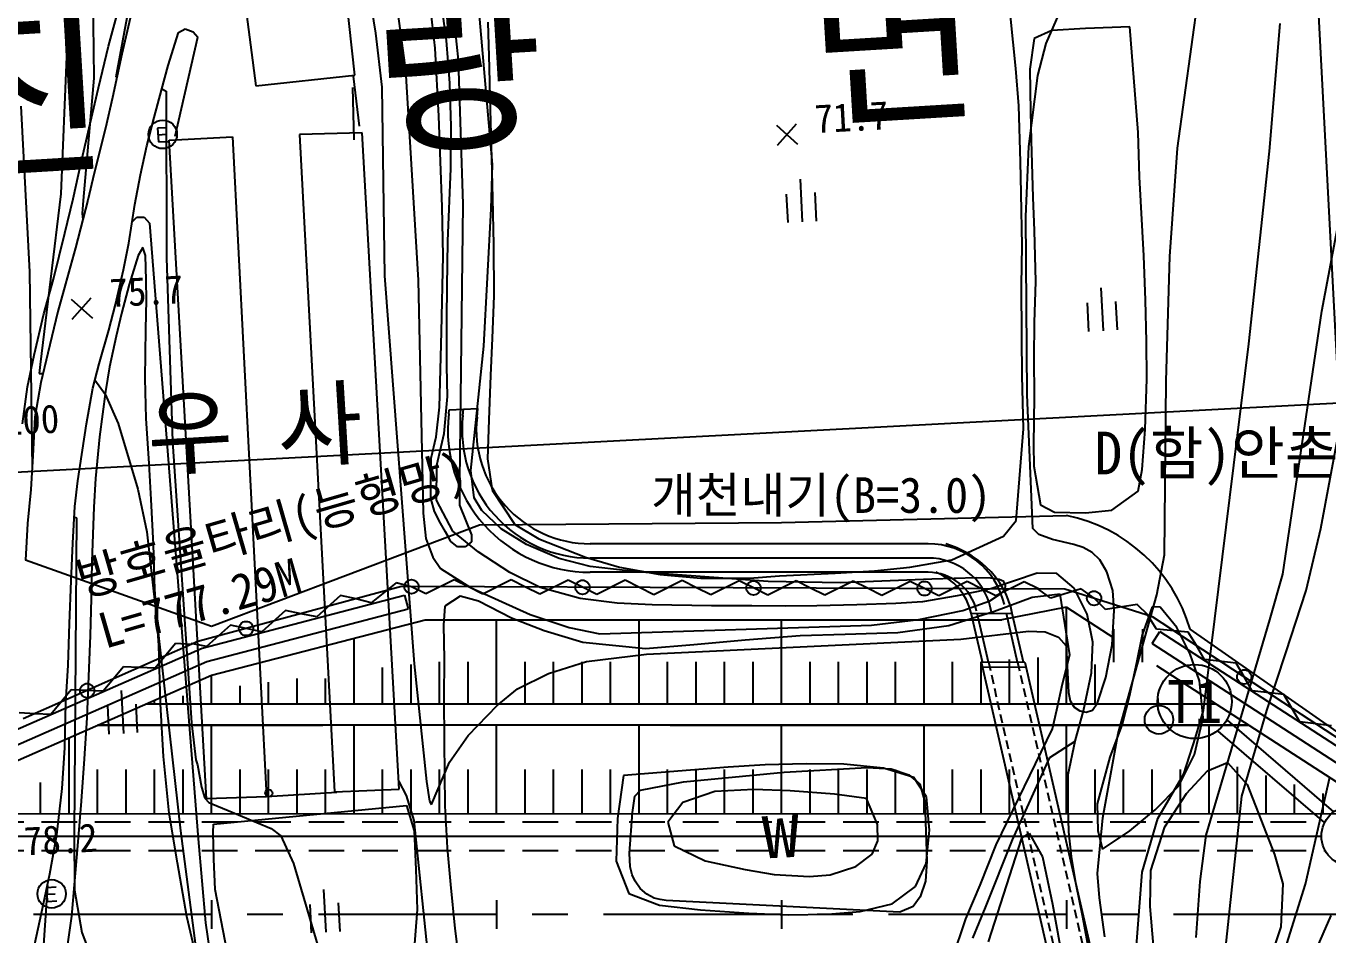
# Model space of a CAD drawing. Header units: millimetres. Extents: x 9574 to 10370, y 1103 to 1809.
# Drawn here: x 10205.5 to 10296.8, y 1470.8 to 1534.6 of the extents above; entities that cross this region are included whole.
import ezdxf
from ezdxf.enums import TextEntityAlignment as Align
from ezdxf.xclip import XClip

# ---------------------------------------------------------------- set-up
doc = ezdxf.new("R2010")
doc.units = ezdxf.units.MM
doc.header["$LTSCALE"] = 10
doc.header["$MEASUREMENT"] = 0
doc.header["$XCLIPFRAME"] = 2
doc.linetypes.add('CENTER', pattern=[2, 1.25, -0.25, 0.25, -0.25])
doc.linetypes.add('HIDDEN', pattern=[0.375, 0.25, -0.125])
for name, color, linetype in [('TN-MANH', 4, 'Continuous'), ('TT-WIRE-EQPM', 6, 'Continuous'), ('TZ-BASE', 253, 'Continuous'), ('TZ-CABL', 4, 'Continuous')]:
    doc.layers.add(name, color=color, linetype=linetype)
doc.styles.add('GR', font='GulimChe.ttf')
doc.styles.add('HANA', font='GulimChe.ttf')
doc.linetypes.add('ZIGZAG', pattern='A,0.0001,-0.2,[131,ltypeshp.shx,S=0.2,R=0,X=-0.2,Y=0],-0.4,[131,ltypeshp.shx,S=0.2,R=180,X=0.2,Y=0],-0.2', length=0.8001)

# ---------------------------------------------------------------- blocks, each defined once
blk = doc.blocks.new('JD-SDKSDK43SA')
at = {"layer": 'TZ-BASE'}
for p, q in [((652.152, -213.423), (624.702, 312.239)), ((627.786, 53.749, 73), (632.043, 84.553, 73)), ((618.567, 61.089, 72), (625.338, 76.682, 72)), ((551.587, 72.105, 75), (551.743, 58.667, 75)), ((570.119, 70.428, 72), (571.504, 61.83, 72)), ((561.865, 67.701, 75.361), (563.103, 58.126, 75.361)), ((570.048, 58.864, 75.361), (569.007, 68.316, 75.361)), ((576.602, 66.733, 70), (577.304, 59.93, 70)), ((579.721, 52.599, 71), (578.587, 65.393, 71)), ((549.632, 64.095, 76), (549.817, 60.189, 76)), ((572.953, 64.04, 71), (573.618, 59.214, 71)), ((575.691, 60.777, 70), (575.206, 64.869, 70)), ((552.756, 60.909, 79.529), (553.405, 63.226, 79.529)), ((554.247, 63.91, 74), (553.365, 59.242, 74)), ((576.475, 61.309, 68.893), (576.182, 63.516, 68.893)), ((616.442, 59.338, 71.493), (616.066, 63.046, 71.493)), ((554.274, 62.883, 70.591), (553.695, 60.353, 70.591)), ((579.387, 62.589, 71.493), (579.47, 59.388, 71.493)), ((621.334, 62.152, 72.503), (618.974, 62.004, 72.503)), ((624.447, 62.275, 72.503), (621.334, 62.152, 72.503)), ((625.027, 54.853, 72.503), (624.447, 62.275, 72.503)), ((634.252, 53.539, 74), (634.983, 62.493, 74)), ((556.961, 59.556, 79.495), (557.675, 61.875, 79.495)), ((557.455, 54.604, 73.126), (559.037, 61.544, 73.126)), ((557.675, 61.875, 79.495), (558.141, 62.123, 79.495)), ((558.141, 62.123, 79.495), (558.705, 61.922, 79.495)), ((558.705, 61.922, 79.495), (559.037, 61.544, 79.495)), ((571.504, 61.83, 72), (571.937, 58.036, 72)), ((576.725, 58.307, 68.893), (576.475, 61.309, 68.893)), ((617.72, 61.456, 72.503), (617.41, 59.298, 72.503)), ((618.974, 62.004, 72.503), (617.72, 61.456, 72.503)), ((552.058, 57.988, 79.529), (552.756, 60.909, 79.529)), ((553.695, 60.353, 70.591), (553.043, 57.305, 70.591)), ((575.943, 56.002, 70), (575.691, 60.777, 70)), ((617.986, 58.858, 72), (618.567, 61.089, 72)), ((549.817, 60.189, 76), (549.427, 50.543, 76)), ((556.491, 57.824, 79.495), (556.961, 59.556, 79.495)), ((577.304, 59.93, 70), (577.641, 49.833, 70)), ((579.47, 59.388, 71.493), (579.524, 57.305, 71.493)), ((637.844, 27.081, 76), (643.912, 59.73, 76)), ((551.743, 58.667, 75), (550.998, 50.087, 75)), ((553.365, 59.242, 74), (553.288, 58.74, 74)), ((553.288, 58.74, 74), (553.347, 58.725, 74)), ((563.103, 58.126, 75.361), (570.048, 58.864, 75.361)), ((569.942, 58.797, 75.318), (570.355, 55.304, 75.318)), ((573.618, 59.214, 71), (574.485, 44.492, 71)), ((616.639, 56.721, 71.493), (616.442, 59.338, 71.493)), ((617.357, 53.871, 72), (617.986, 58.858, 72)), ((617.41, 59.298, 72.503), (617.465, 56.334, 72.503)), ((551.478, 55.481, 79.529), (552.058, 57.988, 79.529)), ((555.981, 55.898, 79.495), (556.491, 57.824, 79.495)), ((556.514, 57.909, 74), (556.822, 57.759, 74)), ((556.822, 57.759, 74), (556.835, 46.056, 74)), ((569.898, 58.001, 73), (569.993, 54.349, 73)), ((571.937, 58.036, 72), (572.125, 44.793, 72)), ((576.804, 55.278, 68.893), (576.725, 58.307, 68.893)), ((546.618, 56.695, 77), (547.222, 45.083, 77)), ((553.043, 57.305, 70.591), (552.561, 55.165, 70.591)), ((579.524, 57.305, 71.493), (579.635, 53.03, 71.493)), ((616.762, 52.791, 71.493), (616.639, 56.721, 71.493)), ((555.452, 53.929, 79.495), (555.981, 55.898, 79.495)), ((576.178, 49.636, 70), (575.943, 56.002, 70)), ((617.465, 56.334, 72.503), (617.519, 54.293, 72.503)), ((550.821, 52.648, 79.529), (551.478, 55.481, 79.529)), ((552.561, 55.165, 70.591), (551.762, 52.006, 70.591)), ((556.878, 55.186, 74.372), (556.214, 55.152, 74.372)), ((556.214, 55.152, 74.372), (556.265, 54.19, 74.372)), ((570.561, 54.837, 75.576), (566.158, 54.722, 75.576)), ((573.153, 8.799, 75.576), (570.561, 54.837, 75.576)), ((576.795, 52.333, 68.893), (576.804, 55.278, 68.893)), ((599.634, 55.377, 71.686), (601.12, 54.038, 71.686)), ((599.708, 53.965, 71.686), (601.046, 55.451, 71.686)), ((625.108, 51.738, 72.503), (625.027, 54.853, 72.503)), ((555.011, 51.875, 79.495), (555.452, 53.929, 79.495)), ((556.82, 54.701, 74.372), (556.24, 54.671, 74.372)), ((556.265, 54.19, 74.372), (556.928, 54.225, 74.372)), ((557.032, 54.314, 75.876), (561.476, 54.558, 75.876)), ((559.651, 8.125, 75.876), (557.032, 54.314, 75.876)), ((561.476, 54.558, 75.876), (563.86, 8.256, 75.876)), ((566.158, 54.722, 75.576), (568.622, 8.595, 75.576)), ((617.519, 54.293, 72.503), (617.622, 50.298, 72.503)), ((637.918, 42.332, 75), (640.151, 54.233, 75)), ((579.635, 53.03, 71.493), (579.708, 50.238, 71.493)), ((617.143, 48.952, 72), (617.357, 53.871, 72)), ((627.244, 46.164, 73), (627.786, 53.749, 73)), ((632.779, 40.022, 74), (634.252, 53.539, 74)), ((550.283, 50.205, 79.529), (550.821, 52.648, 79.529)), ((576.583, 47.234, 68.893), (576.795, 52.333, 68.893)), ((579.63, 49.508, 71), (579.721, 52.599, 71)), ((616.82, 50.6, 71.493), (616.762, 52.791, 71.493)), ((551.762, 52.006, 70.591), (551.317, 50.103, 70.591)), ((554.614, 49.801, 79.495), (555.011, 51.875, 79.495)), ((601.3, 51.589, 74.566), (601.456, 48.593, 74.566)), ((625.424, 46.201, 72.503), (625.108, 51.738, 72.503)), ((549.427, 50.543, 76), (547.965, 38.573, 76)), ((600.458, 48.541, 74.566), (600.353, 50.538, 74.566)), ((602.455, 48.645, 74.566), (602.351, 50.642, 74.566)), ((616.872, 46.903, 71.493), (616.82, 50.6, 71.493)), ((617.622, 50.298, 72.503), (617.725, 47.979, 72.503)), ((549.701, 47.783, 79.529), (550.283, 50.205, 79.529)), ((551.317, 50.103, 70.591), (550.458, 46.77, 70.591)), ((550.998, 50.087, 75), (550.916, 49.163, 75)), ((554.19, 47.082, 79.495), (554.614, 49.801, 79.495)), ((576.252, 46.208, 70), (576.178, 49.636, 70)), ((577.641, 49.833, 70), (577.389, 30.45, 70)), ((579.111, 39.864, 71), (579.63, 49.508, 71)), ((579.708, 50.238, 71.493), (579.792, 46.973, 71.493)), ((550.916, 49.163, 75), (550.965, 48.749, 75)), ((550.965, 48.749, 75), (550.968, 48.749, 75)), ((554.424, 48.584, 75), (554.751, 48.903, 75)), ((554.751, 48.903, 75), (555.267, 48.92, 75)), ((555.267, 48.92, 75), (555.654, 48.49, 75)), ((555.654, 48.49, 75), (559.066, 5.306, 75)), ((617.243, 36.444, 72), (617.143, 48.952, 72)), ((548.903, 44.559, 79.529), (549.701, 47.783, 79.529)), ((617.725, 47.979, 72.503), (617.819, 44.392, 72.503)), ((550.458, 46.77, 70.591), (549.75, 44.237, 70.591)), ((553.829, 45.224, 79.495), (554.19, 47.082, 79.495)), ((555.165, 46.785, 76.628), (554.857, 46.218, 76.628)), ((555.351, 46.231, 76.628), (555.165, 46.785, 76.628)), ((576.537, 44.03, 68.893), (576.583, 47.234, 68.893)), ((579.792, 46.973, 71.493), (579.799, 43.405, 71.493)), ((616.836, 44.152, 71.493), (616.872, 46.903, 71.493)), ((554.857, 46.218, 76.628), (554.222, 44.202, 76.628)), ((555.418, 44.491, 76.628), (555.351, 46.231, 76.628)), ((556.835, 46.056, 74), (557.255, 33.19, 74)), ((576.145, 40.879, 70), (576.252, 46.208, 70)), ((625.547, 43.088, 72.503), (625.424, 46.201, 72.503)), ((626.999, 37.442, 73), (627.244, 46.164, 73)), ((547.222, 45.083, 77), (547.404, 31.267, 77)), ((553.248, 42.78, 79.495), (553.829, 45.224, 79.495)), ((572.125, 44.793, 72), (574.218, 17.576, 72)), ((548.236, 42.134, 79.529), (548.903, 44.559, 79.529)), ((549.75, 44.237, 70.591), (549.22, 42.289, 70.591)), ((554.222, 44.202, 76.628), (553.673, 42.146, 76.628)), ((555.432, 43.095, 76.628), (555.418, 44.491, 76.628)), ((574.485, 44.492, 71), (574.844, 28.14, 71)), ((576.509, 41.814, 68.893), (576.537, 44.03, 68.893)), ((616.866, 40.519, 71.493), (616.836, 44.152, 71.493)), ((617.819, 44.392, 72.503), (617.721, 41.53, 72.503)), ((622.412, 43.948, 72.417), (622.568, 40.952, 72.417)), ((550.148, 43.174, 75.748), (551.634, 41.835, 75.748)), ((550.222, 41.761, 75.748), (551.56, 43.247, 75.748)), ((555.378, 41.051, 76.628), (555.432, 43.095, 76.628)), ((579.799, 43.405, 71.493), (579.683, 40.436, 71.493)), ((623.567, 41.004, 72.417), (623.463, 43.002, 72.417)), ((625.601, 40.187, 72.503), (625.547, 43.088, 72.503)), ((547.537, 39.236, 79.529), (548.236, 42.134, 79.529)), ((549.22, 42.289, 70.591), (548.5, 39.368, 70.591)), ((552.779, 40.984, 79.495), (553.248, 42.78, 79.495)), ((553.673, 42.146, 76.628), (553.305, 40.568, 76.628)), ((621.57, 40.9, 72.417), (621.466, 42.897, 72.417)), ((635.186, 23.865, 75), (637.918, 42.332, 75)), ((576.51, 38.462, 68.893), (576.509, 41.814, 68.893)), ((617.721, 41.53, 72.503), (617.7, 39.058, 72.503)), ((552.109, 38.624, 79.495), (552.779, 40.984, 79.495)), ((553.305, 40.568, 76.628), (552.824, 38.406, 76.628)), ((555.339, 37.59, 76.628), (555.378, 41.051, 76.628)), ((576.001, 35.582, 70), (576.145, 40.879, 70)), ((579.683, 40.436, 71.493), (579.579, 37.811, 71.493)), ((616.873, 37.79, 71.493), (616.866, 40.519, 71.493)), ((548.5, 39.368, 70.591), (548.017, 37.313, 70.591)), ((578.203, 31.155, 71), (579.111, 39.864, 71)), ((625.626, 37.566, 72.503), (625.601, 40.187, 72.503)), ((629.605, 14.305, 74), (632.779, 40.022, 74)), ((280, 17.131), (700, 39.063)), ((547.078, 37.01, 79.529), (547.537, 39.236, 79.529)), ((547.965, 38.573, 76), (547.907, 37.957, 76)), ((551.66, 36.914, 79.495), (552.109, 38.624, 79.495)), ((552.824, 38.406, 76.628), (552.547, 36.679, 76.628)), ((576.544, 36.335, 68.893), (576.51, 38.462, 68.893)), ((617.7, 39.058, 72.503), (617.727, 36.33, 72.503)), ((547.907, 37.957, 76), (548.165, 37.943, 76)), ((551.816, 37.507, 76), (552.524, 36.491, 76)), ((555.411, 34.798, 76.628), (555.339, 37.59, 76.628)), ((579.579, 37.811, 71.493), (579.445, 34.691, 71.493)), ((616.969, 34.074, 71.493), (616.873, 37.79, 71.493)), ((625.525, 34.017, 72.503), (625.626, 37.566, 72.503)), ((546.738, 34.422, 79.529), (547.078, 37.01, 79.529)), ((548.017, 37.313, 70.591), (547.606, 34.896, 70.591)), ((551.231, 34.409, 79.495), (551.66, 36.914, 79.495)), ((552.547, 36.679, 76.628), (552.135, 33.509, 76.628)), ((626.867, 25.24, 73), (626.999, 37.442, 73)), ((552.524, 36.491, 76), (553.432, 34.442, 76)), ((576.331, 33.75, 68.893), (576.544, 36.335, 68.893)), ((617.629, 27.086, 72), (617.243, 36.444, 72)), ((617.727, 36.33, 72.503), (617.686, 32.954, 72.503)), ((547.606, 34.896, 70.591), (547.463, 32.163, 70.591)), ((555.622, 31.643, 76.628), (555.411, 34.798, 76.628)), ((575.76, 33.503, 70), (576.001, 35.582, 70)), ((576.639, 35.114), (576.67, 35.393)), ((576.67, 35.393), (578.694, 35.499)), ((577.632, 35.003), (577.682, 35.446)), ((578.626, 34.892), (578.694, 35.499)), ((550.624, 30.417, 79.495), (551.231, 34.409, 79.495)), ((553.432, 34.442, 76), (554.825, 29.836, 76)), ((579.445, 34.691, 71.493), (579.366, 31.959, 71.493)), ((616.47, 27.634, 71.493), (616.969, 34.074, 71.493)), ((625.297, 31.216, 72.503), (625.525, 34.017, 72.503)), ((552.135, 33.509, 76.628), (551.845, 30.578, 76.628)), ((557.255, 33.19, 74), (558.598, 13.445, 74)), ((575.417, 32.014, 70), (575.76, 33.503, 70)), ((575.809, 31.522, 68.893), (576.331, 33.75, 68.893)), ((617.686, 32.954, 72.503), (617.703, 31.45, 72.503)), ((547.463, 32.163, 70.591), (547.309, 29.815, 70.591)), ((575.38, 30.716, 70), (575.417, 32.014, 70)), ((555.752, 29.11, 76.628), (555.622, 31.643, 76.628)), ((575.786, 29.071, 68.893), (575.809, 31.522, 68.893)), ((578.431, 29.227, 71), (578.203, 31.155, 71)), ((579.366, 31.959, 71.493), (579.68, 29.774, 71.493)), ((617.703, 31.45, 72.503), (618.161, 28.732, 72.503)), ((625.013, 29.704, 72.503), (625.297, 31.216, 72.503)), ((550.392, 28.628, 79.495), (550.624, 30.417, 79.495)), ((551.845, 30.578, 76.628), (551.725, 28.576, 76.628)), ((575.388, 29.21, 70), (575.38, 30.716, 70)), ((577.389, 30.45, 70), (577.398, 28.72, 70)), ((547.309, 29.815, 70.591), (547.091, 27.424, 70.591)), ((554.825, 29.836, 76), (555.454, 26.85, 76)), ((579.68, 29.774, 71.493), (581.29, 27.366, 71.493)), ((623.179, 28.367, 72.503), (625.013, 29.704, 72.503)), ((550.266, 26.044, 79.495), (550.392, 28.628, 79.495)), ((551.725, 28.576, 76.628), (551.588, 24.768, 76.628)), ((555.921, 25.955, 76.628), (555.752, 29.11, 76.628)), ((575.647, 28.278, 70), (575.388, 29.21, 70)), ((576.918, 26.886, 68.893), (575.786, 29.071, 68.893)), ((577.398, 28.72, 70), (578.236, 26.636, 70)), ((578.961, 28.349, 71), (578.431, 29.227, 71)), ((580.32, 27.054, 71), (578.961, 28.349, 71)), ((618.161, 28.732, 72.503), (619.163, 28.22, 72.503)), ((621.335, 28.169, 72.503), (623.179, 28.367, 72.503)), ((547.091, 27.424, 70.591), (546.943, 24.863, 70.591)), ((550.513, 27.823, 77), (550.346, 5.738, 77)), ((550.356, 27.891, 77), (550.513, 27.823, 77)), ((574.844, 28.14, 71), (575.042, 26.368, 71)), ((576.075, 27.46, 70), (575.647, 28.278, 70)), ((576.422, 26.847, 70), (576.075, 27.46, 70)), ((599.999, 27.475), (578.798, 27.319)), ((599.999, 27.475), (578.798, 27.319)), ((619.999, 27.976), (599.999, 27.475)), ((619.999, 27.976), (599.999, 27.475)), ((615.574, 26.536, 71.493), (616.47, 27.634, 71.493)), ((619.163, 28.22, 72.503), (621.335, 28.169, 72.503)), ((555.454, 26.85, 76), (557.814, 5.877, 76)), ((578.798, 27.319), (559.999, 20.193)), ((578.798, 27.319), (559.999, 20.193)), ((576.682, 26.402, 70), (576.422, 26.847, 70)), ((578.696, 25.428, 68.893), (576.918, 26.886, 68.893)), ((578.236, 26.636, 70), (578.24, 26.134, 70)), ((582.097, 25.949, 71), (580.32, 27.054, 71)), ((581.29, 27.366, 71.493), (582.972, 26.356, 71.493)), ((611.942, 24.873, 71.493), (615.574, 26.536, 71.493)), ((618.056, 26.653, 72), (617.629, 27.086, 72)), ((619.019, 26.298, 72), (618.056, 26.653, 72)), ((636.822, 22.726, 76), (637.844, 27.081, 76)), ((550.14, 23.397, 79.495), (550.266, 26.044, 79.495)), ((556.024, 22.798, 76.628), (555.921, 25.955, 76.628)), ((575.042, 26.368, 71), (575.52, 25.069, 71)), ((576.768, 26.182, 70), (576.682, 26.402, 70)), ((577.253, 25.781, 70), (576.768, 26.182, 70)), ((577.804, 25.785, 70), (577.253, 25.781, 70)), ((578.24, 26.134, 70), (577.804, 25.785, 70)), ((584.402, 24.968, 71), (582.097, 25.949, 71)), ((582.972, 26.356, 71.493), (586.251, 25.066, 71.493)), ((610.277, 26.004), (586.577, 26.003)), ((620.504, 25.959, 72), (619.019, 26.298, 72)), ((621.162, 25.737, 72), (620.504, 25.959, 72)), ((621.803, 25.385, 72), (621.162, 25.737, 72)), ((559.999, 20.193), (546.943, 24.863)), ((559.999, 20.193), (546.943, 24.863)), ((551.588, 24.768, 76.628), (551.548, 22.166, 76.628)), ((575.52, 25.069, 71), (576.057, 24.277, 71)), ((580.927, 23.982, 68.893), (578.696, 25.428, 68.893)), ((586.568, 24.412, 71), (584.402, 24.968, 71)), ((586.251, 25.066, 71.493), (588.633, 24.375, 71.493)), ((610.277, 25.004), (586.577, 25.003)), ((609.01, 24.367, 71.493), (611.942, 24.873, 71.493)), ((622.334, 24.878, 72), (621.803, 25.385, 72)), ((622.823, 24.044, 72), (622.334, 24.878, 72)), ((626.342, 22.426, 73), (626.867, 25.24, 73)), ((576.057, 24.277, 71), (578.171, 22.945, 71)), ((583.06, 22.941, 68.893), (580.927, 23.982, 68.893)), ((589.843, 24.03, 71), (586.568, 24.412, 71)), ((610.277, 24.004), (586.577, 24.003)), ((588.633, 24.375, 71.493), (591.484, 23.847, 71.493)), ((599.05, 23.361, 71), (589.843, 24.03, 71)), ((591.484, 23.847, 71.493), (594.328, 23.599, 71.493)), ((597.746, 23.601, 71.493), (599.848, 23.764, 71.493)), ((599.848, 23.764, 71.493), (603.754, 23.951, 71.493)), ((603.754, 23.951, 71.493), (606.523, 24.109, 71.493)), ((606.523, 24.109, 71.493), (609.01, 24.367, 71.493)), ((617.942, 23.933, 68.893), (614.681, 22.837, 68.893)), ((619.317, 23.926, 68.893), (617.942, 23.933, 68.893)), ((620.526, 22.882, 68.893), (619.317, 23.926, 68.893)), ((623.247, 22.732, 72), (622.823, 24.044, 72)), ((634.275, 20.664, 75), (635.186, 23.865, 75)), ((550.024, 20.407, 79.495), (550.14, 23.397, 79.495)), ((572.947, 23.269), (571.209, 21.861)), ((574.031, 22.996), (572.947, 23.269)), ((575.029, 22.492), (574.031, 22.996)), ((577.033, 23.485), (575.029, 22.492)), ((578.031, 22.982), (577.033, 23.485)), ((579.029, 22.478), (578.031, 22.982)), ((578.171, 22.945, 71), (582.356, 21.035, 71)), ((581.033, 23.471), (579.029, 22.478)), ((582.031, 22.967), (581.033, 23.471)), ((583.029, 22.463), (582.031, 22.967)), ((585.033, 23.456), (583.029, 22.463)), ((585.875, 22.176, 68.893), (583.06, 22.941, 68.893)), ((586.031, 22.953), (585.033, 23.456)), ((587.029, 22.449), (586.031, 22.953)), ((589.033, 23.442), (587.029, 22.449)), ((590.031, 22.938), (589.033, 23.442)), ((591.029, 22.434), (590.031, 22.938)), ((593.033, 23.427), (591.029, 22.434)), ((594.031, 22.924), (593.033, 23.427)), ((595.029, 22.42), (594.031, 22.924)), ((594.328, 23.599, 71.493), (597.746, 23.601, 71.493)), ((597.033, 23.413), (595.029, 22.42)), ((598.031, 22.909), (597.033, 23.413)), ((599.029, 22.406), (598.031, 22.909)), ((601.033, 23.398), (599.029, 22.406)), ((604.112, 23.274, 71), (599.05, 23.361, 71)), ((602.031, 22.895), (601.033, 23.398)), ((603.029, 22.391), (602.031, 22.895)), ((605.033, 23.384), (603.029, 22.391)), ((610.539, 23.53, 71), (604.112, 23.274, 71)), ((606.031, 22.88), (605.033, 23.384)), ((607.029, 22.377), (606.031, 22.88)), ((609.033, 23.369), (607.029, 22.377)), ((610.031, 22.866), (609.033, 23.369)), ((611.029, 22.362), (610.031, 22.866)), ((613.679, 23.626, 71), (610.539, 23.53, 71)), ((613.033, 23.355), (611.029, 22.362)), ((614.031, 22.851), (613.033, 23.355)), ((614.66, 23.588, 71), (613.679, 23.626, 71)), ((615.029, 22.348), (614.031, 22.851)), ((615.258, 23.501, 71), (614.66, 23.588, 71)), ((617.033, 23.34), (615.029, 22.348)), ((615.591, 23.37, 71), (615.258, 23.501, 71)), ((615.725, 23.08, 71), (615.591, 23.37, 71)), ((615.68, 22.811, 71), (615.725, 23.08, 71)), ((618.031, 22.837), (617.033, 23.34)), ((618.889, 22.188), (617.986, 22.848)), ((621.028, 22.842), (618.889, 22.188)), ((621.455, 21.057, 68.893), (620.526, 22.882, 68.893)), ((621.931, 22.183), (621.028, 22.842)), ((551.548, 22.166, 76.628), (551.486, 19.563, 76.628)), ((556.298, 18.893, 76.628), (556.024, 22.798, 76.628)), ((559.343, 18.69), (573.549, 22.402)), ((569.049, 22.365), (567.378, 20.879)), ((570.144, 22.142), (569.049, 22.365)), ((571.209, 21.861), (570.125, 22.134)), ((573.549, 22.402), (573.799, 21.434)), ((577.445, 22.323, 71.88), (576.366, 21.628, 71.88)), ((578.722, 21.99, 71.88), (577.445, 22.323, 71.88)), ((581.053, 20.783, 71.88), (578.722, 21.99, 71.88)), ((588.462, 21.835, 68.893), (585.875, 22.176, 68.893)), ((609.89, 21.939, 68.893), (608.023, 21.805, 68.893)), ((612.33, 22.347, 68.893), (609.89, 21.939, 68.893)), ((614.681, 22.837, 68.893), (612.33, 22.347, 68.893)), ((612.715, 21.316, 71), (614.62, 22.007, 71)), ((614.62, 22.007, 71), (615.37, 22.498, 71)), ((617.577, 22.225, 71.88), (614.937, 21.254, 71.88)), ((615.37, 22.498, 71), (615.68, 22.811, 71)), ((619.548, 22.47, 71.88), (617.577, 22.225, 71.88)), ((620.239, 18.21, 71.88), (619.548, 22.47, 71.88)), ((622.733, 21.405), (621.931, 22.183)), ((623.351, 21.314, 72), (623.247, 22.732, 72)), ((623.62, 12.697, 73), (626.342, 22.426, 73)), ((635.385, 18.349, 76), (636.822, 22.726, 76)), ((559.671, 17.741), (573.799, 21.434)), ((565.186, 21.324), (563.515, 19.838)), ((566.282, 21.102), (565.186, 21.324)), ((567.378, 20.879), (566.282, 21.102)), ((576.366, 21.628, 71.88), (576.272, 20.293, 71.88)), ((582.356, 21.035, 71), (585.087, 20.121, 71)), ((590.916, 21.726, 68.893), (588.462, 21.835, 68.893)), ((595.088, 21.641, 68.893), (590.916, 21.726, 68.893)), ((597.904, 21.65, 68.893), (595.088, 21.641, 68.893)), ((600.29, 21.626, 68.893), (597.904, 21.65, 68.893)), ((602.481, 21.661, 68.893), (600.29, 21.626, 68.893)), ((605.274, 21.733, 68.893), (602.481, 21.661, 68.893)), ((608.023, 21.805, 68.893), (605.274, 21.733, 68.893)), ((609.629, 20.691, 71), (612.715, 21.316, 71)), ((614.937, 21.254, 71.88), (611.74, 20.246, 71.88)), ((613.315, 21.128), (616.192, 21.111)), ((614.099, 17.717), (613.315, 21.128)), ((614.513, 17.702), (613.726, 21.126)), ((614.753, 21.12), (614.663, 21.512)), ((619.999, 21.566), (615.462, 20.665)), ((616.565, 17.702), (615.781, 21.113)), ((616.976, 17.7), (616.192, 21.111)), ((619.999, 14.786), (619.999, 21.566)), ((619.999, 21.566), (623.321, 19.417)), ((621.849, 19.112, 68.893), (621.455, 21.057, 68.893)), ((624.942, 21.755), (622.733, 21.405)), ((623.21, 18.905, 72), (623.351, 21.314, 72)), ((625.745, 20.976), (624.942, 21.755)), ((625.998, 21.584, 73.513), (625.297, 19.61, 73.513)), ((626.579, 21.556, 73.513), (625.998, 21.584, 73.513)), ((627.735, 20.124, 73.513), (626.579, 21.556, 73.513)), ((549.929, 17.481, 79.495), (550.024, 20.407, 79.495)), ((561.324, 20.284), (559.653, 18.798)), ((559.999, 16.793), (574.997, 20.663)), ((562.42, 20.061), (561.324, 20.284)), ((574.997, 20.663), (615.462, 20.665)), ((576.272, 20.293, 71.88), (576.312, 17.908, 71.88)), ((579.999, 14.784), (579.999, 20.664)), ((583.333, 19.896, 71.88), (581.053, 20.783, 71.88)), ((585.087, 20.121, 71), (587.238, 19.697, 71)), ((587.238, 19.697, 71), (606.316, 20.302, 71)), ((589.999, 14.784), (589.999, 20.664)), ((599.999, 14.785), (599.999, 20.665)), ((606.316, 20.302, 71), (609.629, 20.691, 71)), ((611.74, 20.246, 71.88), (608.162, 19.766, 71.88)), ((609.999, 14.785), (609.999, 20.665)), ((626.308, 20.004), (625.718, 20.954)), ((628.664, 18.257, 73.513), (627.735, 20.124, 73.513)), ((629.804, 5.557, 75), (634.275, 20.664, 75)), ((551.486, 19.563, 76.628), (551.339, 16.142, 76.628)), ((563.515, 19.838), (562.42, 20.061)), ((569.999, 14.783), (569.999, 19.374)), ((586.062, 19.086, 71.88), (583.333, 19.896, 71.88)), ((590.522, 18.267, 72), (612.573, 19.303, 72)), ((597.45, 19.252, 71.88), (593.847, 18.922, 71.88)), ((601.311, 19.546, 71.88), (597.45, 19.252, 71.88)), ((604.468, 19.649, 71.88), (601.311, 19.546, 71.88)), ((608.162, 19.766, 71.88), (604.468, 19.649, 71.88)), ((612.573, 19.303, 72), (617.322, 19.884, 72)), ((617.322, 19.884, 72), (618.495, 19.836, 72)), ((618.495, 19.836, 72), (619.443, 19.459, 72)), ((619.443, 19.459, 72), (619.964, 18.85, 72)), ((623.322, 17.7), (623.321, 20.005)), ((625.297, 19.61, 73.513), (624.896, 17.665, 73.513)), ((625.321, 20.005), (625.321, 18.92)), ((625.999, 19.017), (626.556, 19.848)), ((628.535, 19.808), (626.308, 20.004)), ((626.556, 19.848), (642.174, 9.731)), ((629.125, 18.858), (628.535, 19.808)), ((639.999, 12.117), (628.667, 20.005)), ((639.999, 12.117), (628.667, 20.005)), ((539.64, 10.049), (559.343, 18.69)), ((557.466, 19), (556.043, 17.275)), ((556.404, 14.769, 76.628), (556.298, 18.893, 76.628)), ((558.583, 18.948), (557.466, 19)), ((559.653, 18.798), (558.557, 19.021)), ((590.458, 18.64, 71.88), (586.062, 19.086, 71.88)), ((593.847, 18.922, 71.88), (590.458, 18.64, 71.88)), ((619.964, 18.85, 72), (620.133, 15.571, 72)), ((621.755, 16.96, 68.893), (621.849, 19.112, 68.893)), ((622.765, 16.628, 72), (623.21, 18.905, 72)), ((625.322, 17.7), (625.321, 18.77)), ((625.999, 19.017), (642.094, 8.591)), ((629.687, 17.891), (629.125, 18.858)), ((634.06, 14.313, 76), (635.385, 18.349, 76)), ((539.82, 9.036), (559.671, 17.741)), ((549.76, 14.854, 79.495), (549.929, 17.481, 79.495)), ((553.809, 17.38), (552.386, 15.655)), ((554.926, 17.328), (553.809, 17.38)), ((573.999, 14.783), (573.999, 17.53)), ((574.218, 17.576, 72), (575.07, 9.329, 72)), ((575.999, 14.784), (575.999, 17.724)), ((576.312, 17.908, 71.88), (576.297, 15.199, 71.88)), ((577.999, 14.784), (577.999, 17.724)), ((581.999, 14.784), (581.999, 17.724)), ((583.647, 16.897, 72), (586.303, 17.753, 72)), ((583.999, 14.784), (583.999, 17.724)), ((585.999, 14.784), (585.999, 17.724)), ((586.303, 17.753, 72), (590.522, 18.267, 72)), ((587.999, 14.784), (587.999, 17.724)), ((591.999, 14.784), (591.999, 17.724)), ((593.999, 14.784), (593.999, 17.724)), ((595.999, 14.785), (595.999, 17.725)), ((597.999, 14.785), (597.999, 17.725)), ((601.999, 14.785), (601.999, 17.725)), ((603.999, 14.785), (603.999, 17.725)), ((605.999, 14.785), (605.999, 17.725)), ((607.999, 14.785), (607.999, 17.725)), ((611.999, 14.785), (611.999, 17.725)), ((613.996, 17.718), (621.671, -15.656)), ((613.996, 17.718), (617.079, 17.699)), ((613.999, 14.785), (613.999, 17.725)), ((614.077, 17.368), (617.16, 17.349)), ((615.999, 14.785), (615.999, 17.876)), ((617.079, 17.699), (624.754, -15.675)), ((617.999, 14.786), (617.999, 18.026)), ((619.712, 16.176, 71.88), (620.239, 18.21, 71.88)), ((621.999, 14.786), (621.999, 17.529)), ((624.896, 17.665, 73.513), (624.399, 15.266, 73.513)), ((626.322, 17.476), (642.395, 7.077)), ((629.336, 16.383, 73.513), (628.664, 18.257, 73.513)), ((631.908, 17.631), (629.687, 17.891)), ((632.47, 16.664), (631.908, 17.631)), ((540, 8.022), (559.999, 16.793)), ((556.043, 17.275), (554.926, 17.328)), ((559.999, 14.783), (559.999, 16.793)), ((565.999, 14.783), (565.999, 16.562)), ((567.999, 14.783), (567.999, 16.562)), ((571.999, 14.783), (571.999, 17.337)), ((581.459, 15.82, 72), (583.647, 16.897, 72)), ((621.18, 14.28, 68.893), (621.755, 16.96, 68.893)), ((622.176, 14.847, 72), (622.765, 16.628, 72)), ((633.032, 15.698), (632.47, 16.664)), ((550.152, 15.759), (548.729, 14.035)), ((551.269, 15.707), (550.152, 15.759)), ((551.339, 16.142, 76.628), (551.25, 13.797, 76.628)), ((552.386, 15.655), (551.269, 15.707)), ((553.653, 15.703, 76.156), (553.81, 12.707, 76.156)), ((561.999, 14.783), (561.999, 16.046)), ((563.999, 14.783), (563.999, 16.304)), ((580.03, 14.66, 72), (581.459, 15.82, 72)), ((619.308, 14.36, 71.88), (619.712, 16.176, 71.88)), ((620.133, 15.571, 72), (620.241, 14.984, 72)), ((627.999, 14.786), (627.999, 15.588)), ((629.574, 13.81, 73.513), (629.336, 16.383, 73.513)), ((635.253, 15.438), (633.032, 15.698)), ((549.692, 11.693, 79.495), (549.76, 14.854, 79.495)), ((552.811, 12.655, 76.156), (552.707, 14.652, 76.156)), ((554.809, 12.759, 76.156), (554.704, 14.757, 76.156)), ((555.414, 14.783), (592.189, 14.784)), ((555.999, 14.783), (555.999, 15.039)), ((556.629, 11.078, 76.628), (556.404, 14.769, 76.628)), ((557.999, 14.783), (557.999, 15.349)), ((576.297, 15.199, 71.88), (576.313, 12.105, 71.88)), ((578.004, 12.561, 72), (580.03, 14.66, 72)), ((592.189, 14.784), (630.48, 14.786)), ((620.241, 14.984, 72), (620.53, 14.554, 72)), ((621.817, 14.325, 72), (622.176, 14.847, 72)), ((624.399, 15.266, 73.513), (623.912, 13.34, 73.513)), ((626.405, 15.158, 73.534), (626.431, 14.659, 73.534)), ((629.999, 14.786), (629.999, 15.097)), ((635.815, 14.471), (635.253, 15.438)), ((547.612, 14.087), (546.495, 14.139)), ((548.729, 14.035), (547.612, 14.087)), ((551.25, 13.797, 76.628), (551.067, 10.912, 76.628)), ((619.02, 13.02, 71.88), (619.308, 14.36, 71.88)), ((620.53, 14.554, 72), (620.93, 14.278, 72)), ((620.611, 12.158, 68.893), (621.18, 14.28, 68.893)), ((620.93, 14.278, 72), (621.38, 14.183, 72)), ((621.38, 14.183, 72), (621.817, 14.325, 72)), ((628.976, 11.215, 73.513), (629.574, 13.81, 73.513)), ((629.038, 12.41, 74), (629.605, 14.305, 74)), ((632.297, 8.292, 76), (634.06, 14.313, 76)), ((636.377, 13.504), (635.815, 14.471)), ((592.192, 13.284), (551.993, 13.282)), ((551.993, 13.282), (567.807, 13.283)), ((558.598, 13.445, 74), (558.903, 10.846, 74)), ((560, 7.073), (559.999, 13.283)), ((570, 7.074), (569.999, 13.283)), ((580, 7.074), (579.999, 13.284)), ((590, 7.075), (589.999, 13.284)), ((592.192, 13.284), (632.798, 13.286)), ((632.798, 13.286), (592.192, 13.284)), ((600, 7.075), (599.999, 13.285)), ((610, 7.076), (609.999, 13.285)), ((615.062, 4.878, 71.88), (619.02, 13.02, 71.88)), ((620, 7.076), (619.999, 13.286)), ((623.912, 13.34, 73.513), (623.026, 11.038, 73.513)), ((630, 7.077), (629.999, 13.286)), ((630, 7.077), (629.999, 13.286)), ((638.597, 13.243), (636.377, 13.504)), ((550, 7.073), (549.999, 12.408)), ((576.313, 12.105, 71.88), (576.365, 7.613, 71.88)), ((576.696, 10.675, 72), (578.004, 12.561, 72)), ((618.814, 11.016, 71.515), (620.611, 12.158, 71.515)), ((620.113, 9.824, 68.893), (620.611, 12.158, 68.893)), ((622.555, 6.781, 73), (623.62, 12.697, 73)), ((628.221, 9.861, 74), (629.038, 12.41, 74)), ((549.508, 8.83, 79.495), (549.692, 11.693, 79.495)), ((557.033, 7.112, 76.628), (556.629, 11.078, 76.628)), ((616.213, 5.23, 71.515), (618.814, 11.016, 71.515)), ((623.026, 11.038, 73.513), (622.144, 7.77, 73.513)), ((627.871, 9.036, 73.513), (628.976, 11.215, 73.513)), ((551.067, 10.912, 76.628), (550.842, 7.961, 76.628)), ((552, 7.073), (551.999, 10.179)), ((554, 7.073), (553.999, 10.179)), ((556, 7.073), (555.999, 10.178)), ((558, 7.073), (557.999, 10.178)), ((558.903, 10.846, 74), (559.002, 10.492, 74)), ((559.002, 10.492, 74), (559.3, 8.943, 74)), ((562, 7.073), (561.999, 10.178)), ((564, 7.073), (563.999, 10.178)), ((566, 7.074), (565.999, 10.178)), ((568, 7.074), (567.999, 10.178)), ((572, 7.074), (571.999, 10.179)), ((574, 7.074), (573.999, 10.179)), ((575.441, 7.726, 72), (576.696, 10.675, 72)), ((576, 7.074), (575.999, 10.179)), ((578, 7.074), (577.999, 10.179)), ((582, 7.074), (581.999, 10.179)), ((584, 7.074), (583.999, 10.179)), ((586, 7.075), (585.999, 10.179)), ((588, 7.075), (587.999, 10.179)), ((596.241, 10.344, 71.794), (588.905, 9.744, 71.794)), ((592, 7.075), (591.999, 10.18)), ((594, 7.075), (593.999, 10.18)), ((596, 7.075), (595.999, 10.18)), ((598.837, 10.497, 71.794), (596.241, 10.344, 71.794)), ((598, 7.075), (597.999, 10.18)), ((601.716, 10.572, 71.794), (598.837, 10.497, 71.794)), ((600.182, 9.994, 72), (605.996, 10.31, 72)), ((604.36, 10.554, 71.794), (601.716, 10.572, 71.794)), ((602, 7.075), (601.999, 10.18)), ((604, 7.075), (603.999, 10.18)), ((607.141, 10.261, 71.794), (604.36, 10.554, 71.794)), ((605.996, 10.31, 72), (607.691, 10.229, 72)), ((606, 7.075), (605.999, 10.18)), ((609.286, 9.607, 71.794), (607.141, 10.261, 71.794)), ((607.691, 10.229, 72), (608.929, 9.792, 72)), ((608, 7.075), (607.999, 10.18)), ((612, 7.076), (611.999, 10.18)), ((614, 7.076), (613.999, 10.18)), ((616, 7.076), (615.999, 10.181)), ((618, 7.076), (617.999, 10.181)), ((622, 7.076), (621.999, 10.181)), ((624, 7.076), (623.999, 10.181)), ((626, 7.076), (625.999, 10.181)), ((628, 7.076), (627.999, 10.181)), ((628.423, 8.492, 75.812), (629.887, 10.078, 75.812)), ((629.887, 10.078, 75.812), (631.29, 10.652, 75.812)), ((631.29, 10.652, 75.812), (632.662, 9.118, 75.812)), ((632, 7.077), (631.999, 10.37)), ((548, 7.073), (547.999, 9.264)), ((573.127, 9.374, 73), (573.66, 8.338, 73)), ((575.07, 9.329, 72), (575.284, 7.941, 72)), ((588.905, 9.744, 71.794), (588.489, 6.746, 71.794)), ((590.108, 8.718, 72), (593.118, 9.309, 72)), ((593.118, 9.309, 72), (600.182, 9.994, 72)), ((608.929, 9.792, 72), (609.694, 9.136, 72)), ((610.159, 8.255, 71.794), (609.286, 9.607, 71.794)), ((620.108, 7.546, 68.893), (620.113, 9.824, 68.893)), ((626.396, 6.741, 74), (628.221, 9.861, 74)), ((634, 7.077), (633.999, 9.745)), ((636.777, 2.131, 77), (638.478, 9.63, 77)), ((549.141, 5.596, 79.495), (549.508, 8.83, 79.495)), ((559.3, 8.943, 74), (559.533, 8.151, 74)), ((563.86, 8.256, 75.876), (559.651, 8.125, 75.876)), ((568.796, 8.556, 75.876), (563.86, 8.256, 75.876)), ((568.622, 8.595, 75.576), (573.153, 8.799, 75.576)), ((573.66, 8.338, 73), (574.191, 6.588, 73)), ((589.534, 7.153, 72), (589.696, 8.296, 72)), ((589.696, 8.296, 72), (590.108, 8.718, 72)), ((595.318, 8.621, 69.86), (593.059, 7.853, 69.86)), ((598.044, 8.779, 69.86), (595.318, 8.621, 69.86)), ((600.605, 8.673, 69.86), (598.044, 8.779, 69.86)), ((603.706, 8.452, 69.86), (600.605, 8.673, 69.86)), ((605.949, 8.145, 69.86), (603.706, 8.452, 69.86)), ((609.694, 9.136, 72), (610.057, 7.898, 72)), ((610.37, 5.917, 71.794), (610.159, 8.255, 71.794)), ((626.217, 7.339, 73.513), (627.871, 9.036, 73.513)), ((626.893, 6.152, 75.812), (628.423, 8.492, 75.812)), ((629.305, -19.61, 76), (632.297, 8.292, 76)), ((632.662, 9.118, 75.812), (634.596, 4.204, 75.812)), ((636, 7.077), (635.999, 9.119)), ((638, 7.077), (637.999, 8.494)), ((550.842, 7.961, 76.628), (550.615, 5.096, 76.628)), ((559.533, 8.151, 74), (559.816, 7.859, 74)), ((559.816, 7.859, 74), (560.365, 7.62, 74)), ((560.127, 6.332, 73.405), (573.678, 7.651, 73.405)), ((560.365, 7.62, 74), (561.152, 7.293, 74)), ((573.678, 7.651, 73.405), (574.218, 5.881, 73.405)), ((575.284, 7.941, 72), (575.441, 7.726, 72)), ((576.365, 7.613, 71.88), (576.527, 4.673, 71.88)), ((593.059, 7.853, 69.86), (592.021, 6.472, 69.86)), ((606.727, 6.317, 69.86), (605.949, 8.145, 69.86)), ((610.057, 7.898, 72), (610.188, 3.736, 72)), ((620.153, 5.805, 68.893), (620.108, 7.546, 68.893)), ((622.144, 7.77, 73.513), (622.193, 5.88, 73.513)), ((624.428, 5.874, 73.513), (626.217, 7.339, 73.513)), ((280, 7.059), (700, 7.08)), ((557.597, 3.623, 76.628), (557.033, 7.112, 76.628)), ((561.152, 7.293, 74), (564.178, 6.025, 74)), ((574.191, 6.588, 73), (575.861, -9.369, 73)), ((588.489, 6.746, 71.794), (588.395, 3.734, 71.794)), ((589.337, 4.297, 72), (589.534, 7.153, 72)), ((592.021, 6.472, 69.86), (592.472, 4.808, 69.86)), ((622.16, 2.882, 73), (622.555, 6.781, 73)), ((625.296, 2.967, 74), (626.396, 6.741, 74)), ((548.654, 2.853, 79.495), (549.141, 5.596, 79.495)), ((550.346, 5.738, 77), (550.371, 1.717, 77)), ((557.814, 5.877, 76), (558.878, -2.196, 76)), ((560.099, 5.752, 73.405), (560.127, 6.332, 73.405)), ((560.148, 3.883, 73.405), (560.099, 5.752, 73.405)), ((564.178, 6.025, 74), (564.867, 5.515, 74)), ((564.867, 5.515, 74), (565.757, 3.572, 74)), ((574.218, 5.881, 73.405), (574.331, 3.154, 73.405)), ((606.757, 5.178, 69.86), (606.727, 6.317, 69.86)), ((610.152, 3.569, 71.794), (610.37, 5.917, 71.794)), ((616.854, 5.355, 73.148), (617.382, 5.712, 73.148)), ((617.382, 5.712, 73.148), (618.308, 4.038, 73.148)), ((620.349, 4.069, 68.893), (620.153, 5.805, 68.893)), ((622.193, 5.88, 73.513), (622.527, 4.578, 73.513)), ((622.527, 4.578, 73.513), (624.428, 5.874, 73.513)), ((625.919, 3.097, 75.812), (626.893, 6.152, 75.812)), ((629.366, 2.326, 75), (629.804, 5.557, 75)), ((550.615, 5.096, 76.628), (550.171, -0.116, 76.628)), ((559.066, 5.306, 75), (559.569, -0.587, 75)), ((576.527, 4.673, 71.88), (576.766, 2.1, 71.88)), ((592.472, 4.808, 69.86), (594.628, 3.768, 69.86)), ((606.351, 4.244, 69.86), (606.757, 5.178, 69.86)), ((613.931, 2.055, 71.88), (615.062, 4.878, 71.88)), ((614.315, 0.496, 71.515), (616.213, 5.23, 71.515)), ((614.529, -1.906, 73.148), (616.854, 5.355, 73.148)), ((560.246, 1.757, 73.405), (560.148, 3.883, 73.405)), ((588.395, 3.734, 71.794), (589.292, 1.479, 71.794)), ((589.377, 3.348, 72), (589.337, 4.297, 72)), ((594.628, 3.768, 69.86), (597.438, 3.152, 69.86)), ((605.213, 3.376, 69.86), (606.351, 4.244, 69.86)), ((610.188, 3.736, 72), (610.101, 2.334, 72)), ((618.308, 4.038, 73.148), (619.016, 0.725, 73.148)), ((620.679, 2.101, 68.893), (620.349, 4.069, 68.893)), ((634.596, 4.204, 75.812), (635.165, 2.154, 75.812)), ((548.059, 0.086, 79.495), (548.654, 2.853, 79.495)), ((558.253, -0.144, 76.628), (557.597, 3.623, 76.628)), ((565.757, 3.572, 74), (568.723, -6.502, 74)), ((574.331, 3.154, 73.405), (574.426, 0.362, 73.405)), ((589.522, 2.78, 72), (589.377, 3.348, 72)), ((589.73, 2.331, 72), (589.522, 2.78, 72)), ((597.438, 3.152, 69.86), (599.489, 2.798, 69.86)), ((599.489, 2.798, 69.86), (601.964, 2.668, 69.86)), ((601.964, 2.668, 69.86), (603.401, 2.792, 69.86)), ((603.401, 2.792, 69.86), (605.213, 3.376, 69.86)), ((609.398, 1.958, 71.794), (610.152, 3.569, 71.794)), ((622.3, 1.165, 73), (622.16, 2.882, 73)), ((624.89, -2.498, 74), (625.296, 2.967, 74)), ((625.877, 0.559, 75.812), (625.919, 3.097, 75.812)), ((548.476, 2.028, 78), (548.064, -4.256, 78)), ((549.084, 1.915, 77.961), (548.42, 1.88, 77.961)), ((548.42, 1.88, 77.961), (548.47, 0.918, 77.961)), ((576.766, 2.1, 71.88), (577.061, -0.988, 71.88)), ((590.079, 1.82, 72), (589.73, 2.331, 72)), ((607.753, 0.755, 71.794), (609.398, 1.958, 71.794)), ((610.101, 2.334, 72), (609.736, 1.239, 72)), ((612.938, -0.293, 71.88), (613.931, 2.055, 71.88)), ((621.147, -0.187, 68.893), (620.679, 2.101, 68.893)), ((629.083, -1.619, 75), (629.366, 2.326, 75)), ((634.094, -6.375, 77), (636.777, 2.131, 77)), ((635.165, 2.154, 75.812), (635.028, -0.859, 75.812)), ((549.026, 1.429, 77.961), (548.445, 1.399, 77.961)), ((548.47, 0.918, 77.961), (549.134, 0.953, 77.961)), ((550.371, 1.717, 77), (550.892, -1.252, 77)), ((560, 1), (560, -1)), ((561.089, -2.584, 73.405), (560.246, 1.757, 73.405)), ((567.858, 1.757, 73.62), (568.014, -1.239, 73.62)), ((580, 1), (580, -1)), ((589.292, 1.479, 71.794), (591.442, 0.654, 71.794)), ((590.536, 1.429, 72), (590.079, 1.82, 72)), ((591.057, 1.157, 72), (590.536, 1.429, 72)), ((591.476, 1.064, 72), (591.057, 1.157, 72)), ((591.898, 0.979, 72), (591.476, 1.064, 72)), ((608.3, 0.171, 72), (591.898, 0.979, 72)), ((600, 1), (600, -1)), ((609.736, 1.239, 72), (609.23, 0.571, 72)), ((620, 1), (620, -1)), ((622.681, -1.576, 73), (622.3, 1.165, 73)), ((547.483, -2.594, 79.495), (548.059, 0.086, 79.495)), ((567.016, -1.291, 73.62), (566.912, 0.706, 73.62)), ((569.013, -1.187, 73.62), (568.909, 0.81, 73.62)), ((574.426, 0.362, 73.405), (573.945, -6.012, 73.405)), ((591.442, 0.654, 71.794), (594.309, 0.32, 71.794)), ((594.309, 0.32, 71.794), (597.711, 0.085, 71.794)), ((597.711, 0.085, 71.794), (600.465, -0.014, 71.794)), ((600.465, -0.014, 71.794), (603.237, 0.014, 71.794)), ((603.237, 0.014, 71.794), (605.51, 0.202, 71.794)), ((605.51, 0.202, 71.794), (607.753, 0.755, 71.794)), ((609.23, 0.571, 72), (608.3, 0.171, 72)), ((613.425, -1.656, 71.515), (614.315, 0.496, 71.515)), ((619.016, 0.725, 73.148), (619.521, -2.12, 73.148)), ((626.099, -2.165, 75.812), (625.877, 0.559, 75.812)), ((550.171, -0.116, 76.628), (549.679, -3.547, 76.628)), ((558.952, -3.048, 76.628), (558.253, -0.144, 76.628)), ((559.569, -0.587, 75), (559.868, -2.664, 75)), ((611.981, -3.155, 71.88), (612.938, -0.293, 71.88)), ((621.575, -2.584, 68.893), (621.147, -0.187, 68.893)), ((635.028, -0.859, 75.812), (634.271, -3.156, 75.812)), ((636.585, -4.623, 78), (638.569, -0.079, 78)), ((550.892, -1.252, 77), (551.277, -2.25, 77)), ((577.061, -0.988, 71.88), (577.276, -2.637, 71.88))]:
    blk.add_line(p, q, dxfattribs=at)
at = {"layer": 'TZ-BASE', "ltscale": 0.2}
for p, q in [((573.323, 22.999), (559.043, 19.151)), ((619.885, 22.83), (573.323, 22.999)), ((626.033, 20.885), (619.885, 22.83)), ((635.877, 14.43), (626.033, 20.885)), ((559.043, 19.151), (546.773, 13.715)), ((640.688, 11.272), (635.877, 14.43))]:
    blk.add_line(p, q, dxfattribs=at)
at = {"layer": 'TZ-BASE', "linetype": 'HIDDEN', "ltscale": 0.25}
for p, q in [((614.51, 17.715), (622.185, -15.659)), ((616.565, 17.702), (624.24, -15.672))]:
    blk.add_line(p, q, dxfattribs=at)
at = {"layer": 'TZ-BASE', "linetype": 'CENTER', "flags": 128}
blk.add_lwpolyline([(700, 0), (280, 0), (0, 0)], dxfattribs=at)
at = {"layer": 'TZ-BASE'}
for centre, radius in [((556.57, 54.721, 74.372), 1), ((574.031, 22.996), 0.5), ((586.031, 22.953), 0.5), ((598.031, 22.909), 0.5), ((610.031, 22.866), 0.5), ((621.931, 22.183), 0.5), ((562.42, 20.061), 0.5), ((632.47, 16.664), 0.5), ((551.269, 15.707), 0.5), ((626.483, 13.66, 73.534), 1), ((564.014, 8.515, 75.876), 0.25), ((548.775, 1.449, 77.961), 1)]:
    blk.add_circle(centre, radius, dxfattribs=at)
for centre, radius, start, end in [((586.577, 34.003), 10, 173.61851, 270.00261), ((586.577, 34.003), 9, 173.61851, 270.00261), ((586.577, 34.003), 8, 173.61851, 270.00261), ((617.775, 16.859), 11.338, 16.10944, 78.68992), ((617.775, 16.859), 11.338, 16.10944, 78.68992), ((610.277, 20.504), 5.5, 12.95083, 90.00261), ((609.285, 18.882), 7.469, 47.24993, 72.45296), ((610.277, 20.504), 4.5, 12.95083, 90.00261), ((610.277, 20.504), 3.5, 12.95083, 90.00261), ((609.319, 20.209), 4.1, 12.95083, 68.45087), ((610.399, 19.99), 5.9, 10.94857, 47.88928)]:
    blk.add_arc(centre, radius, start, end, dxfattribs=at)
at = {"layer": 'TZ-BASE', "style": 'HANA'}
for s, height, rotation, p in [('진   량   면', 9.6, 3.45385, (540.956, 52.423)), ('진   량   면', 9.6, 3.45385, (540.956, 52.423)), ('71.7', 2, 2.9893, (602.374, 54.812, 71.686)), ('75.7', 2, 2.9893, (552.888, 42.609, 75.747)), ('우 사', 4.8, 3.45385, (555.608, 31.245)), ('261,100', 2, 2.9893, (540.317, 33.333)), ('D(함)안촌제5 2.0X1', 3, 359.99716, (621.966, 30.87, 60.599)), ('방호울타리(능형망)', 2.5, 16.07351, (550.927, 22.232)), ('개천내기(B=3.0)', 2.5, 0.00261, (590.847, 28.17)), ('L=777.29M', 2.5, 16.07351, (552.512, 18.629)), ('w', 4, 2.9893, (598.74, 3.925, 75)), ('78.2', 2, 2.9893, (546.88, 4.149, 78.197))]:
    blk.add_text(s, height=height, rotation=rotation, dxfattribs=at).set_placement(p)

msp = doc.modelspace()

# ---------------------------------------------------------------- linework, layer by layer
at = {"layer": 'TN-MANH'}
msp.add_circle((10298.457, 1477.759, -59.377), 2.1, dxfattribs=at)
at = {"layer": 'TT-WIRE-EQPM'}
msp.add_circle((10287.46, 1487.197, -59.377), 2.6, dxfattribs=at)
at = {"layer": 'TZ-CABL', "linetype": 'ByBlock'}
for p, q in [((10297.235, 1479.467, -59.377), (10289.758, 1485.883, -59.377)), ((10296.584, 1478.708, -59.377), (10289.107, 1485.125, -59.377))]:
    msp.add_line(p, q, dxfattribs=at)
at = {"layer": 'TZ-CABL', "linetype": 'HIDDEN', "elevation": -59.377}
for points in [[(10150.289, 1478.759), (10296.611, 1478.759)], [(10150.542, 1477.759), (10296.357, 1477.759)], [(10150.289, 1476.759), (10296.611, 1476.759)]]:
    msp.add_lwpolyline(points, dxfattribs=at)
at = {"layer": 'TZ-CABL', "linetype": 'ZIGZAG', "ltscale": 0.5, "elevation": -59.377}
msp.add_lwpolyline([(10150.542, 1477.759), (10296.357, 1477.759)], dxfattribs=at)

# ---------------------------------------------------------------- block references
at = {"layer": 'TZ-BASE'}
ref = msp.add_blockref('JD-SDKSDK43SA', (9658.474, 1472.259, -59.377), dxfattribs=at)
XClip(ref).set_block_clipping_path([(-0.0310036678, 75), (699.9999999929, 75.0000000632), (699.9999999987, -74.9999999368), (0.0310036678, -75)])

# ---------------------------------------------------------------- texts
at = {"layer": 'TT-WIRE-EQPM', "style": 'GR'}
msp.add_text('T1', height=3, dxfattribs=at).set_placement((10287.46, 1487.197, -59.377), align=Align.MIDDLE)

doc.saveas('drawing.dxf')
